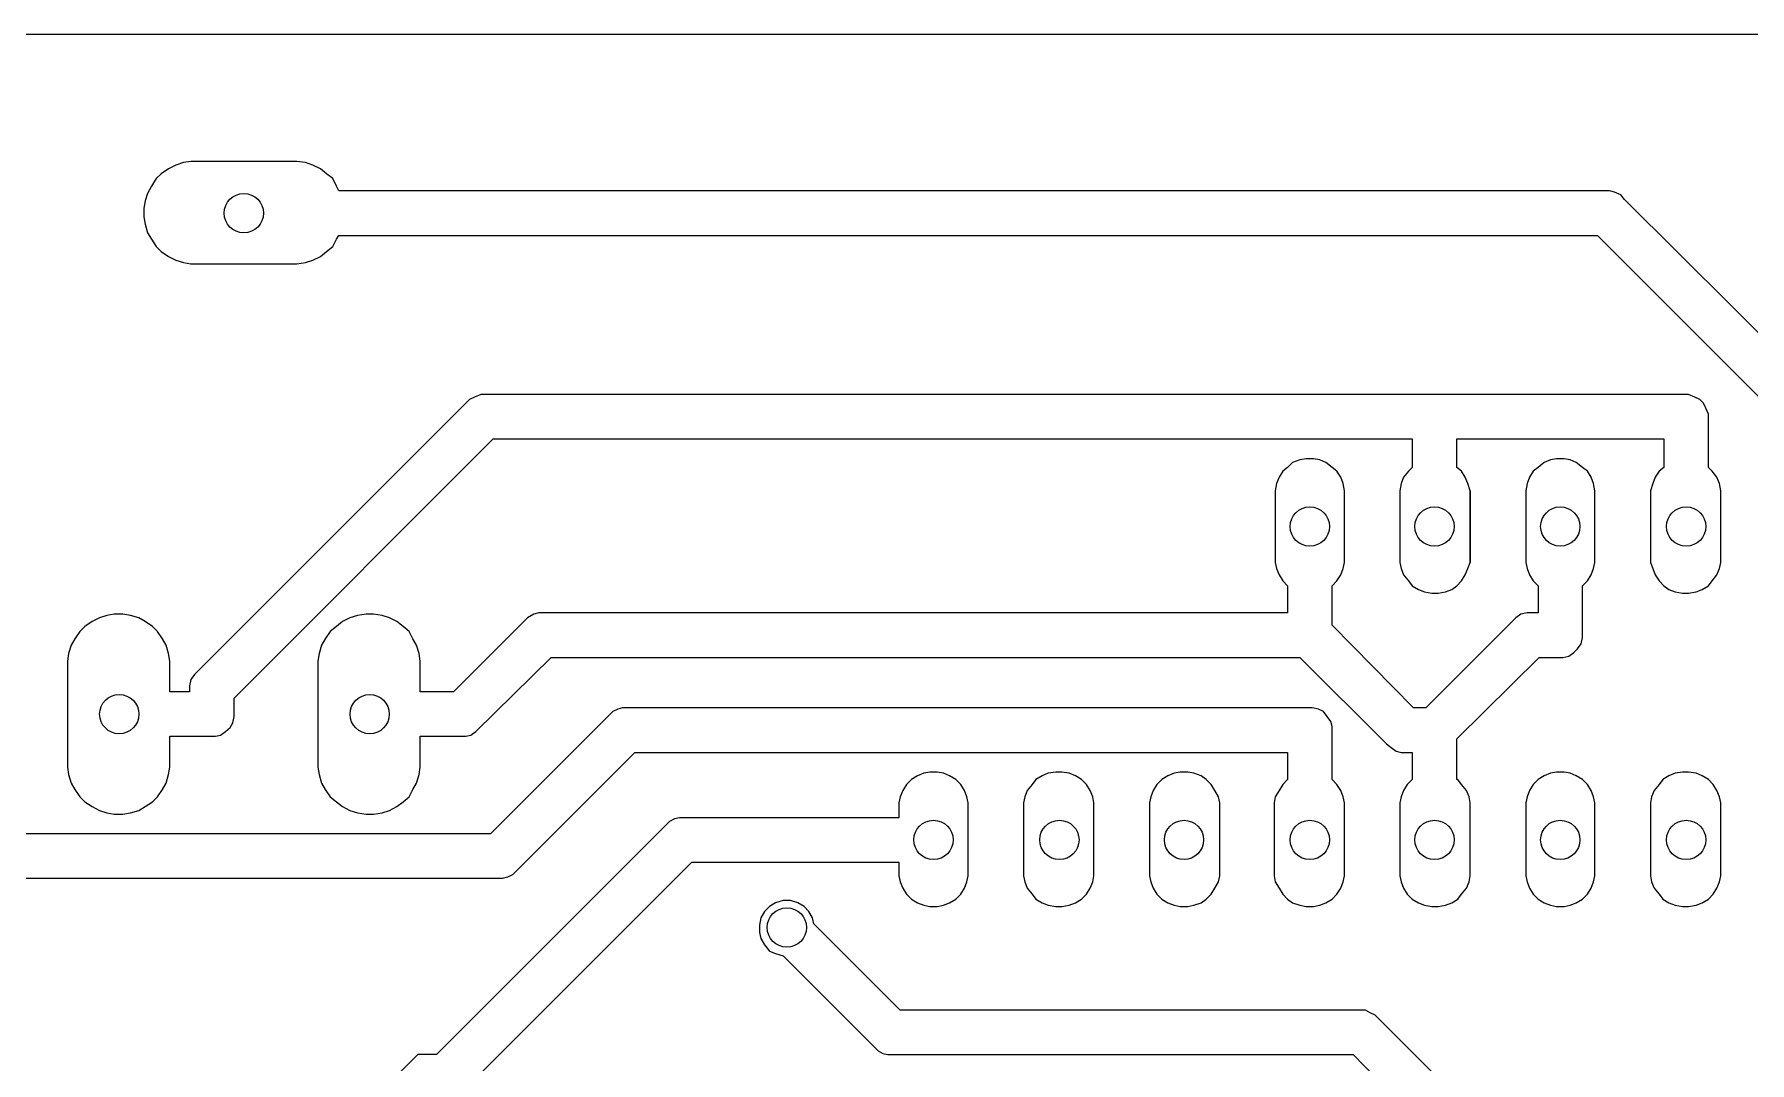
# Model space of a CAD drawing. Header units: inches. Extents: x 0 to 245, y 0 to 54.
# Drawn here: x 32.56 to 67.51, y 32.27 to 53.22 of the extents above; entities that cross this region are included whole.
import ezdxf

# ---------------------------------------------------------------- set-up
doc = ezdxf.new("R2010")
doc.units = ezdxf.units.IN
doc.header["$MEASUREMENT"] = 0
for name, color, linetype in [('OBRYS', 7, 'Continuous'), ('SCIEZKI', 3, 'Continuous'), ('WIERCENIA', 10, 'Continuous')]:
    doc.layers.add(name, color=color, linetype=linetype)

msp = doc.modelspace()

# ---------------------------------------------------------------- linework, layer by layer
at = {"layer": 'OBRYS'}
msp.add_line((0.855, 53.221), (116.222, 53.221), dxfattribs=at)
msp.add_line((0.855, 53.221), (116.222, 53.221), dxfattribs=at)
at = {"layer": 'SCIEZKI'}
for p, q in [((35.146, 50.381), (35.045, 50.28)), ((35.297, 50.481), (35.146, 50.381)), ((35.447, 50.557), (35.297, 50.481)), ((35.598, 50.607), (35.447, 50.557)), ((35.749, 50.632), (35.598, 50.607)), ((37.911, 50.632), (35.749, 50.632)), ((38.087, 50.607), (37.911, 50.632)), ((38.238, 50.557), (38.087, 50.607)), ((38.389, 50.481), (38.238, 50.557)), ((38.514, 50.381), (38.389, 50.481)), ((38.64, 50.28), (38.514, 50.381)), ((34.945, 50.129), (34.869, 49.978)), ((35.045, 50.28), (34.945, 50.129)), ((38.716, 50.129), (38.64, 50.28)), ((38.766, 50.029), (38.716, 50.129)), ((64.66, 50.029), (38.766, 50.029)), ((64.761, 50.003), (64.66, 50.029)), ((64.886, 49.953), (64.761, 50.003)), ((34.819, 49.827), (34.794, 49.677)), ((34.794, 49.677), (34.794, 49.501)), ((34.869, 49.978), (34.819, 49.827)), ((64.962, 49.853), (64.886, 49.953)), ((69.135, 45.705), (64.962, 49.853)), ((34.794, 49.501), (34.819, 49.35)), ((34.819, 49.35), (34.869, 49.174)), ((34.869, 49.174), (34.945, 49.048)), ((34.945, 49.048), (35.045, 48.897)), ((38.64, 48.897), (38.716, 49.048)), ((38.716, 49.048), (38.766, 49.124)), ((38.766, 49.124), (64.409, 49.124)), ((64.409, 49.124), (68.305, 45.227)), ((35.045, 48.897), (35.146, 48.797)), ((35.146, 48.797), (35.297, 48.696)), ((35.297, 48.696), (35.447, 48.621)), ((35.447, 48.621), (35.598, 48.57)), ((38.087, 48.57), (38.238, 48.621)), ((38.238, 48.621), (38.389, 48.696)), ((38.389, 48.696), (38.514, 48.797)), ((38.514, 48.797), (38.64, 48.897)), ((35.598, 48.57), (35.749, 48.545)), ((35.749, 48.545), (37.911, 48.545)), ((37.911, 48.545), (38.087, 48.57)), ((41.531, 45.83), (41.431, 45.78)), ((41.657, 45.881), (41.531, 45.83)), ((66.269, 45.881), (41.657, 45.881)), ((66.395, 45.83), (66.269, 45.881)), ((66.495, 45.78), (66.395, 45.83)), ((41.431, 45.78), (35.9, 40.249)), ((66.571, 45.705), (66.495, 45.78)), ((66.621, 45.604), (66.571, 45.705)), ((66.671, 45.478), (66.621, 45.604)), ((66.671, 44.397), (66.671, 45.478)), ((36.629, 39.696), (41.908, 44.975)), ((41.908, 44.975), (60.638, 44.975)), ((60.638, 44.975), (60.638, 44.397)), ((61.543, 44.397), (61.543, 44.975)), ((61.543, 44.975), (65.766, 44.975)), ((65.766, 44.975), (65.766, 44.397)), ((58.099, 44.397), (57.998, 44.322)), ((58.199, 44.498), (58.099, 44.397)), ((58.35, 44.548), (58.199, 44.498)), ((58.476, 44.573), (58.35, 44.548)), ((58.626, 44.573), (58.476, 44.573)), ((58.752, 44.548), (58.626, 44.573)), ((58.878, 44.498), (58.752, 44.548)), ((59.004, 44.397), (58.878, 44.498)), ((59.104, 44.322), (59.004, 44.397)), ((60.638, 44.397), (60.562, 44.322)), ((61.643, 44.322), (61.543, 44.397)), ((63.202, 44.397), (63.101, 44.322)), ((63.328, 44.498), (63.202, 44.397)), ((63.453, 44.548), (63.328, 44.498)), ((63.579, 44.573), (63.453, 44.548)), ((63.73, 44.573), (63.579, 44.573)), ((63.856, 44.548), (63.73, 44.573)), ((63.981, 44.498), (63.856, 44.548)), ((64.107, 44.397), (63.981, 44.498)), ((64.208, 44.322), (64.107, 44.397)), ((65.766, 44.397), (65.666, 44.322)), ((66.747, 44.322), (66.671, 44.397)), ((57.872, 44.07), (57.847, 43.92)), ((57.923, 44.196), (57.872, 44.07)), ((57.998, 44.322), (57.923, 44.196)), ((59.18, 44.196), (59.104, 44.322)), ((59.23, 44.07), (59.18, 44.196)), ((59.255, 43.92), (59.23, 44.07)), ((60.411, 44.07), (60.386, 43.92)), ((60.462, 44.196), (60.411, 44.07)), ((60.562, 44.322), (60.462, 44.196)), ((61.719, 44.196), (61.643, 44.322)), ((61.769, 44.07), (61.719, 44.196)), ((61.819, 43.92), (61.769, 44.07)), ((62.976, 44.07), (62.951, 43.92)), ((63.026, 44.196), (62.976, 44.07)), ((63.101, 44.322), (63.026, 44.196)), ((64.283, 44.196), (64.208, 44.322)), ((64.333, 44.07), (64.283, 44.196)), ((64.358, 43.92), (64.333, 44.07)), ((65.54, 44.07), (65.49, 43.92)), ((65.59, 44.196), (65.54, 44.07)), ((65.666, 44.322), (65.59, 44.196)), ((66.847, 44.196), (66.747, 44.322)), ((66.898, 44.07), (66.847, 44.196)), ((66.923, 43.92), (66.898, 44.07)), ((57.847, 43.92), (57.847, 42.461)), ((59.255, 42.461), (59.255, 43.92)), ((60.386, 43.92), (60.386, 42.461)), ((61.819, 42.461), (61.819, 43.92)), ((61.819, 42.461), (61.819, 43.92)), ((61.819, 43.92), (61.819, 42.461)), ((62.951, 43.92), (62.951, 42.461)), ((64.358, 42.461), (64.358, 43.92)), ((65.49, 43.92), (65.49, 42.461)), ((66.923, 42.461), (66.923, 43.92)), ((57.847, 42.461), (57.872, 42.336)), ((57.872, 42.336), (57.923, 42.21)), ((59.18, 42.21), (59.23, 42.336)), ((59.23, 42.336), (59.255, 42.461)), ((60.386, 42.461), (60.411, 42.336)), ((60.411, 42.336), (60.462, 42.21)), ((61.719, 42.21), (61.769, 42.336)), ((61.769, 42.336), (61.819, 42.461)), ((61.819, 42.461), (61.819, 42.461)), ((62.951, 42.461), (62.976, 42.336)), ((62.976, 42.336), (63.026, 42.21)), ((64.283, 42.21), (64.333, 42.336)), ((64.333, 42.336), (64.358, 42.461)), ((65.49, 42.461), (65.54, 42.336)), ((65.54, 42.336), (65.59, 42.21)), ((66.847, 42.21), (66.898, 42.336)), ((66.898, 42.336), (66.923, 42.461)), ((57.923, 42.21), (57.998, 42.084)), ((57.998, 42.084), (58.099, 41.984)), ((58.099, 41.984), (58.099, 41.431)), ((59.004, 41.984), (59.104, 42.084)), ((59.004, 41.179), (59.004, 41.984)), ((59.104, 42.084), (59.18, 42.21)), ((60.462, 42.21), (60.562, 42.084)), ((60.562, 42.084), (60.638, 41.984)), ((60.638, 41.984), (60.763, 41.908)), ((61.442, 41.908), (61.543, 41.984)), ((61.543, 41.984), (61.643, 42.084)), ((61.643, 42.084), (61.719, 42.21)), ((63.026, 42.21), (63.101, 42.084)), ((63.101, 42.084), (63.202, 41.984)), ((63.202, 41.984), (63.202, 41.431)), ((64.107, 41.984), (64.208, 42.084)), ((64.107, 40.928), (64.107, 41.984)), ((64.208, 42.084), (64.283, 42.21)), ((65.59, 42.21), (65.666, 42.084)), ((65.666, 42.084), (65.766, 41.984)), ((65.766, 41.984), (65.867, 41.908)), ((66.546, 41.908), (66.671, 41.984)), ((66.671, 41.984), (66.747, 42.084)), ((66.747, 42.084), (66.847, 42.21)), ((60.763, 41.908), (60.889, 41.858)), ((60.889, 41.858), (61.04, 41.833)), ((61.04, 41.833), (61.166, 41.833)), ((61.166, 41.833), (61.316, 41.858)), ((61.316, 41.858), (61.442, 41.908)), ((65.867, 41.908), (65.992, 41.858)), ((65.992, 41.858), (66.143, 41.833)), ((66.143, 41.833), (66.269, 41.833)), ((66.269, 41.833), (66.42, 41.858)), ((66.42, 41.858), (66.546, 41.908)), ((33.738, 41.255), (33.587, 41.154)), ((33.889, 41.33), (33.738, 41.255)), ((34.04, 41.38), (33.889, 41.33)), ((34.19, 41.406), (34.04, 41.38)), ((34.366, 41.406), (34.19, 41.406)), ((34.517, 41.38), (34.366, 41.406)), ((34.693, 41.33), (34.517, 41.38)), ((34.819, 41.255), (34.693, 41.33)), ((34.97, 41.154), (34.819, 41.255)), ((38.841, 41.255), (38.716, 41.154)), ((38.992, 41.33), (38.841, 41.255)), ((39.143, 41.38), (38.992, 41.33)), ((39.319, 41.406), (39.143, 41.38)), ((39.47, 41.406), (39.319, 41.406)), ((39.646, 41.38), (39.47, 41.406)), ((39.797, 41.33), (39.646, 41.38)), ((39.947, 41.255), (39.797, 41.33)), ((40.073, 41.154), (39.947, 41.255)), ((42.537, 41.255), (41.104, 39.822)), ((42.612, 41.33), (42.537, 41.255)), ((42.738, 41.406), (42.612, 41.33)), ((42.839, 41.431), (42.738, 41.406)), ((58.099, 41.431), (42.839, 41.431)), ((62.749, 41.33), (60.914, 39.495)), ((62.85, 41.406), (62.749, 41.33)), ((62.976, 41.431), (62.85, 41.406)), ((63.202, 41.431), (62.976, 41.431)), ((33.386, 40.903), (33.31, 40.777)), ((33.486, 41.054), (33.386, 40.903)), ((33.587, 41.154), (33.486, 41.054)), ((35.07, 41.054), (34.97, 41.154)), ((35.171, 40.903), (35.07, 41.054)), ((35.246, 40.777), (35.171, 40.903)), ((38.489, 40.903), (38.414, 40.777)), ((38.59, 41.054), (38.489, 40.903)), ((38.716, 41.154), (38.59, 41.054)), ((40.199, 41.054), (40.073, 41.154)), ((40.274, 40.903), (40.199, 41.054)), ((40.35, 40.777), (40.274, 40.903)), ((60.663, 39.495), (59.004, 41.179)), ((64.082, 40.802), (64.107, 40.928)), ((33.26, 40.601), (33.235, 40.45)), ((33.31, 40.777), (33.26, 40.601)), ((35.297, 40.601), (35.246, 40.777)), ((35.322, 40.45), (35.297, 40.601)), ((38.364, 40.601), (38.338, 40.45)), ((38.414, 40.777), (38.364, 40.601)), ((40.4, 40.601), (40.35, 40.777)), ((40.425, 40.45), (40.4, 40.601)), ((63.705, 40.526), (63.83, 40.551)), ((63.83, 40.551), (63.931, 40.626)), ((63.931, 40.626), (64.006, 40.702)), ((64.006, 40.702), (64.082, 40.802)), ((33.235, 40.45), (33.235, 38.288)), ((35.322, 39.822), (35.322, 40.45)), ((35.9, 40.249), (35.824, 40.174)), ((38.338, 40.45), (38.338, 38.288)), ((40.425, 39.822), (40.425, 40.45)), ((41.556, 39.017), (43.09, 40.526)), ((43.09, 40.526), (58.35, 40.526)), ((58.35, 40.526), (60.11, 38.766)), ((61.543, 38.866), (63.227, 40.526)), ((63.227, 40.526), (63.705, 40.526)), ((35.749, 40.073), (35.724, 39.947)), ((35.724, 39.947), (35.724, 39.822)), ((35.824, 40.174), (35.749, 40.073)), ((35.724, 39.822), (35.322, 39.822)), ((36.629, 39.319), (36.629, 39.696)), ((41.104, 39.822), (40.425, 39.822)), ((36.554, 39.093), (36.604, 39.193)), ((36.604, 39.193), (36.629, 39.319)), ((44.246, 39.319), (41.858, 36.931)), ((44.347, 39.42), (44.246, 39.319)), ((44.448, 39.47), (44.347, 39.42)), ((44.548, 39.495), (44.448, 39.47)), ((58.601, 39.495), (44.548, 39.495)), ((58.727, 39.47), (58.601, 39.495)), ((58.828, 39.42), (58.727, 39.47)), ((58.903, 39.319), (58.828, 39.42)), ((58.978, 39.218), (58.903, 39.319)), ((59.004, 39.118), (58.978, 39.218)), ((60.914, 39.495), (60.663, 39.495)), ((35.322, 38.288), (35.322, 38.917)), ((35.322, 38.917), (36.252, 38.917)), ((36.252, 38.917), (36.352, 38.942)), ((36.352, 38.942), (36.453, 39.017)), ((36.453, 39.017), (36.554, 39.093)), ((40.425, 38.288), (40.425, 38.917)), ((40.425, 38.917), (41.355, 38.917)), ((41.355, 38.917), (41.456, 38.942)), ((41.456, 38.942), (41.556, 39.017)), ((59.004, 38.037), (59.004, 39.118)), ((61.543, 38.037), (61.543, 38.866)), ((42.311, 36.101), (44.799, 38.59)), ((44.799, 38.59), (58.099, 38.59)), ((58.099, 38.59), (58.099, 38.037)), ((60.11, 38.766), (60.21, 38.69)), ((60.21, 38.69), (60.311, 38.615)), ((60.311, 38.615), (60.411, 38.59)), ((60.411, 38.59), (60.638, 38.59)), ((60.638, 38.59), (60.638, 38.037)), ((33.235, 38.288), (33.26, 38.137)), ((33.26, 38.137), (33.31, 37.961)), ((35.246, 37.961), (35.297, 38.137)), ((35.297, 38.137), (35.322, 38.288)), ((38.338, 38.288), (38.364, 38.137)), ((38.364, 38.137), (38.414, 37.961)), ((40.35, 37.961), (40.4, 38.137)), ((40.4, 38.137), (40.425, 38.288)), ((50.557, 38.112), (50.431, 38.037)), ((50.682, 38.163), (50.557, 38.112)), ((50.808, 38.188), (50.682, 38.163)), ((50.959, 38.188), (50.808, 38.188)), ((51.084, 38.163), (50.959, 38.188)), ((51.21, 38.112), (51.084, 38.163)), ((51.336, 38.037), (51.21, 38.112)), ((53.096, 38.112), (52.97, 38.037)), ((53.221, 38.163), (53.096, 38.112)), ((53.372, 38.188), (53.221, 38.163)), ((53.498, 38.188), (53.372, 38.188)), ((53.649, 38.163), (53.498, 38.188)), ((53.774, 38.112), (53.649, 38.163)), ((53.9, 38.037), (53.774, 38.112)), ((55.66, 38.112), (55.534, 38.037)), ((55.786, 38.163), (55.66, 38.112)), ((55.911, 38.188), (55.786, 38.163)), ((56.062, 38.188), (55.911, 38.188)), ((56.188, 38.163), (56.062, 38.188)), ((56.339, 38.112), (56.188, 38.163)), ((56.439, 38.037), (56.339, 38.112)), ((63.328, 38.112), (63.202, 38.037)), ((63.453, 38.163), (63.328, 38.112)), ((63.579, 38.188), (63.453, 38.163)), ((63.73, 38.188), (63.579, 38.188)), ((63.856, 38.163), (63.73, 38.188)), ((63.981, 38.112), (63.856, 38.163)), ((64.107, 38.037), (63.981, 38.112)), ((65.867, 38.112), (65.741, 38.037)), ((65.992, 38.163), (65.867, 38.112)), ((66.143, 38.188), (65.992, 38.163)), ((66.269, 38.188), (66.143, 38.188)), ((66.42, 38.163), (66.269, 38.188)), ((66.546, 38.112), (66.42, 38.163)), ((66.671, 38.037), (66.546, 38.112)), ((33.31, 37.961), (33.386, 37.836)), ((33.386, 37.836), (33.486, 37.685)), ((35.07, 37.685), (35.171, 37.836)), ((35.171, 37.836), (35.246, 37.961)), ((38.414, 37.961), (38.489, 37.836)), ((38.489, 37.836), (38.59, 37.685)), ((40.199, 37.685), (40.274, 37.836)), ((40.274, 37.836), (40.35, 37.961)), ((50.255, 37.811), (50.205, 37.685)), ((50.33, 37.936), (50.255, 37.811)), ((50.431, 38.037), (50.33, 37.936)), ((51.436, 37.936), (51.336, 38.037)), ((51.512, 37.811), (51.436, 37.936)), ((51.562, 37.685), (51.512, 37.811)), ((52.794, 37.811), (52.744, 37.685)), ((52.895, 37.936), (52.794, 37.811)), ((52.97, 38.037), (52.895, 37.936)), ((54.001, 37.936), (53.9, 38.037)), ((54.076, 37.811), (54.001, 37.936)), ((54.126, 37.685), (54.076, 37.811)), ((55.358, 37.811), (55.308, 37.685)), ((55.434, 37.936), (55.358, 37.811)), ((55.534, 38.037), (55.434, 37.936)), ((56.54, 37.936), (56.439, 38.037)), ((56.615, 37.811), (56.54, 37.936)), ((56.691, 37.685), (56.615, 37.811)), ((57.923, 37.811), (57.847, 37.685)), ((57.998, 37.936), (57.923, 37.811)), ((58.099, 38.037), (57.998, 37.936)), ((58.099, 38.037), (58.099, 38.037)), ((59.104, 37.936), (59.004, 38.037)), ((59.004, 38.037), (59.004, 38.037)), ((59.18, 37.811), (59.104, 37.936)), ((59.23, 37.685), (59.18, 37.811)), ((60.462, 37.811), (60.411, 37.685)), ((60.537, 37.936), (60.462, 37.811)), ((60.638, 38.037), (60.537, 37.936)), ((60.638, 38.037), (60.638, 38.037)), ((61.568, 38.037), (61.543, 38.037)), ((61.643, 37.936), (61.568, 38.037)), ((61.744, 37.811), (61.643, 37.936)), ((61.794, 37.685), (61.744, 37.811)), ((63.026, 37.811), (62.976, 37.685)), ((63.101, 37.936), (63.026, 37.811)), ((63.202, 38.037), (63.101, 37.936)), ((64.208, 37.936), (64.107, 38.037)), ((64.283, 37.811), (64.208, 37.936)), ((64.333, 37.685), (64.283, 37.811)), ((65.565, 37.811), (65.515, 37.685)), ((65.666, 37.936), (65.565, 37.811)), ((65.741, 38.037), (65.666, 37.936)), ((66.772, 37.936), (66.671, 38.037)), ((66.847, 37.811), (66.772, 37.936)), ((66.898, 37.685), (66.847, 37.811)), ((33.486, 37.685), (33.587, 37.584)), ((33.587, 37.584), (33.738, 37.484)), ((33.738, 37.484), (33.889, 37.408)), ((33.889, 37.408), (34.04, 37.358)), ((34.517, 37.358), (34.693, 37.408)), ((34.693, 37.408), (34.819, 37.484)), ((34.819, 37.484), (34.97, 37.584)), ((34.97, 37.584), (35.07, 37.685)), ((38.59, 37.685), (38.716, 37.584)), ((38.716, 37.584), (38.841, 37.484)), ((38.841, 37.484), (38.992, 37.408)), ((38.992, 37.408), (39.143, 37.358)), ((39.646, 37.358), (39.797, 37.408)), ((39.797, 37.408), (39.947, 37.484)), ((39.947, 37.484), (40.073, 37.584)), ((40.073, 37.584), (40.199, 37.685)), ((50.205, 37.685), (50.179, 37.559)), ((50.179, 37.559), (50.179, 37.257)), ((51.587, 37.559), (51.562, 37.685)), ((51.587, 36.076), (51.587, 37.559)), ((52.744, 37.685), (52.719, 37.559)), ((52.719, 37.559), (52.719, 36.076)), ((54.152, 37.559), (54.126, 37.685)), ((54.152, 36.076), (54.152, 37.559)), ((55.308, 37.685), (55.283, 37.559)), ((55.283, 37.559), (55.283, 36.076)), ((56.716, 37.559), (56.691, 37.685)), ((56.716, 36.076), (56.716, 37.559)), ((57.847, 37.685), (57.822, 37.559)), ((57.822, 37.559), (57.822, 36.076)), ((59.255, 37.559), (59.23, 37.685)), ((59.255, 36.076), (59.255, 37.559)), ((60.411, 37.685), (60.386, 37.559)), ((60.386, 37.559), (60.386, 36.076)), ((61.819, 37.559), (61.794, 37.685)), ((61.819, 36.076), (61.819, 37.559)), ((62.976, 37.685), (62.951, 37.559)), ((62.951, 37.559), (62.951, 36.076)), ((64.358, 37.559), (64.333, 37.685)), ((64.358, 36.076), (64.358, 37.559)), ((65.515, 37.685), (65.49, 37.559)), ((65.49, 37.559), (65.49, 36.076)), ((66.923, 37.559), (66.898, 37.685)), ((66.923, 36.076), (66.923, 37.559)), ((34.04, 37.358), (34.19, 37.333)), ((34.19, 37.333), (34.366, 37.333)), ((34.366, 37.333), (34.517, 37.358)), ((39.143, 37.358), (39.319, 37.333)), ((39.319, 37.333), (39.47, 37.333)), ((39.47, 37.333), (39.646, 37.358)), ((45.403, 37.082), (40.752, 32.431)), ((45.503, 37.182), (45.403, 37.082)), ((45.604, 37.232), (45.503, 37.182)), ((45.705, 37.257), (45.604, 37.232)), ((50.179, 37.257), (45.705, 37.257)), ((41.858, 36.931), (25.467, 36.931)), ((41.38, 31.777), (45.956, 36.352)), ((45.956, 36.352), (50.179, 36.352)), ((50.179, 36.352), (50.179, 36.076)), ((25.241, 36.026), (42.109, 36.026)), ((42.109, 36.026), (42.21, 36.051)), ((42.21, 36.051), (42.311, 36.101)), ((50.179, 36.076), (50.205, 35.95)), ((51.562, 35.95), (51.587, 36.076)), ((52.719, 36.076), (52.744, 35.95)), ((54.126, 35.95), (54.152, 36.076)), ((54.152, 36.076), (54.152, 36.076)), ((55.283, 36.076), (55.308, 35.95)), ((56.691, 35.95), (56.716, 36.076)), ((56.716, 36.076), (56.716, 36.076)), ((57.822, 36.076), (57.847, 35.95)), ((59.23, 35.95), (59.255, 36.076)), ((60.386, 36.076), (60.411, 35.95)), ((61.794, 35.95), (61.819, 36.076)), ((61.819, 36.076), (61.819, 36.076)), ((62.951, 36.076), (62.976, 35.95)), ((64.333, 35.95), (64.358, 36.076)), ((64.358, 36.076), (64.358, 36.076)), ((65.49, 36.076), (65.515, 35.95)), ((66.898, 35.95), (66.923, 36.076)), ((66.923, 36.076), (66.923, 36.076)), ((50.205, 35.95), (50.255, 35.824)), ((50.255, 35.824), (50.33, 35.699)), ((50.33, 35.699), (50.431, 35.598)), ((51.336, 35.598), (51.436, 35.699)), ((51.436, 35.699), (51.512, 35.824)), ((51.512, 35.824), (51.562, 35.95)), ((52.744, 35.95), (52.794, 35.824)), ((52.794, 35.824), (52.895, 35.699)), ((52.895, 35.699), (52.97, 35.598)), ((53.9, 35.598), (54.001, 35.699)), ((54.001, 35.699), (54.076, 35.824)), ((54.076, 35.824), (54.126, 35.95)), ((55.308, 35.95), (55.358, 35.824)), ((55.358, 35.824), (55.434, 35.699)), ((55.434, 35.699), (55.534, 35.598)), ((56.439, 35.598), (56.54, 35.699)), ((56.54, 35.699), (56.615, 35.824)), ((56.615, 35.824), (56.691, 35.95)), ((57.847, 35.95), (57.923, 35.824)), ((57.923, 35.824), (57.998, 35.699)), ((57.998, 35.699), (58.099, 35.598)), ((59.004, 35.598), (59.104, 35.699)), ((59.104, 35.699), (59.18, 35.824)), ((59.18, 35.824), (59.23, 35.95)), ((60.411, 35.95), (60.462, 35.824)), ((60.462, 35.824), (60.537, 35.699)), ((60.537, 35.699), (60.638, 35.598)), ((61.568, 35.598), (61.643, 35.699)), ((61.643, 35.699), (61.744, 35.824)), ((61.744, 35.824), (61.794, 35.95)), ((62.976, 35.95), (63.026, 35.824)), ((63.026, 35.824), (63.101, 35.699)), ((63.101, 35.699), (63.202, 35.598)), ((64.107, 35.598), (64.208, 35.699)), ((64.208, 35.699), (64.283, 35.824)), ((64.283, 35.824), (64.333, 35.95)), ((65.515, 35.95), (65.565, 35.824)), ((65.565, 35.824), (65.666, 35.699)), ((65.666, 35.699), (65.741, 35.598)), ((66.671, 35.598), (66.772, 35.699)), ((66.772, 35.699), (66.847, 35.824)), ((66.847, 35.824), (66.898, 35.95)), ((47.439, 35.347), (47.364, 35.221)), ((47.54, 35.447), (47.439, 35.347)), ((47.665, 35.523), (47.54, 35.447)), ((47.816, 35.573), (47.665, 35.523)), ((47.967, 35.573), (47.816, 35.573)), ((48.118, 35.523), (47.967, 35.573)), ((48.244, 35.447), (48.118, 35.523)), ((48.344, 35.347), (48.244, 35.447)), ((48.42, 35.221), (48.344, 35.347)), ((50.431, 35.598), (50.557, 35.523)), ((50.557, 35.523), (50.682, 35.473)), ((50.682, 35.473), (50.808, 35.447)), ((50.808, 35.447), (50.959, 35.447)), ((50.959, 35.447), (51.084, 35.473)), ((51.084, 35.473), (51.21, 35.523)), ((51.21, 35.523), (51.336, 35.598)), ((52.97, 35.598), (53.096, 35.523)), ((53.096, 35.523), (53.221, 35.473)), ((53.221, 35.473), (53.372, 35.447)), ((53.372, 35.447), (53.498, 35.447)), ((53.498, 35.447), (53.649, 35.473)), ((53.649, 35.473), (53.774, 35.523)), ((53.774, 35.523), (53.9, 35.598)), ((55.534, 35.598), (55.66, 35.523)), ((55.66, 35.523), (55.786, 35.473)), ((55.786, 35.473), (55.911, 35.447)), ((55.911, 35.447), (56.062, 35.447)), ((56.062, 35.447), (56.188, 35.473)), ((56.188, 35.473), (56.339, 35.523)), ((56.339, 35.523), (56.439, 35.598)), ((58.099, 35.598), (58.199, 35.523)), ((58.199, 35.523), (58.35, 35.473)), ((58.35, 35.473), (58.476, 35.447)), ((58.476, 35.447), (58.626, 35.447)), ((58.626, 35.447), (58.752, 35.473)), ((58.752, 35.473), (58.878, 35.523)), ((58.878, 35.523), (59.004, 35.598)), ((60.638, 35.598), (60.763, 35.523)), ((60.763, 35.523), (60.889, 35.473)), ((60.889, 35.473), (61.04, 35.447)), ((61.04, 35.447), (61.166, 35.447)), ((61.166, 35.447), (61.316, 35.473)), ((61.316, 35.473), (61.442, 35.523)), ((61.442, 35.523), (61.568, 35.598)), ((63.202, 35.598), (63.328, 35.523)), ((63.328, 35.523), (63.453, 35.473)), ((63.453, 35.473), (63.579, 35.447)), ((63.579, 35.447), (63.73, 35.447)), ((63.73, 35.447), (63.856, 35.473)), ((63.856, 35.473), (63.981, 35.523)), ((63.981, 35.523), (64.107, 35.598)), ((65.741, 35.598), (65.867, 35.523)), ((65.867, 35.523), (65.992, 35.473)), ((65.992, 35.473), (66.143, 35.447)), ((66.143, 35.447), (66.269, 35.447)), ((66.269, 35.447), (66.42, 35.473)), ((66.42, 35.473), (66.546, 35.523)), ((66.546, 35.523), (66.671, 35.598)), ((47.364, 35.221), (47.339, 35.07)), ((47.339, 35.07), (47.339, 34.919)), ((48.445, 35.095), (48.42, 35.221)), ((50.205, 33.336), (48.445, 35.095)), ((47.339, 34.919), (47.364, 34.794)), ((47.364, 34.794), (47.439, 34.668)), ((47.439, 34.668), (47.54, 34.542)), ((47.54, 34.542), (47.665, 34.492)), ((47.665, 34.492), (47.816, 34.442)), ((47.816, 34.442), (49.651, 32.607)), ((59.682, 33.336), (50.205, 33.336)), ((59.783, 33.285), (59.682, 33.336)), ((59.883, 33.235), (59.783, 33.285)), ((61.467, 31.651), (59.883, 33.235)), ((49.651, 32.607), (49.752, 32.506)), ((40.375, 32.431), (39.947, 32.003)), ((40.752, 32.431), (40.375, 32.431)), ((49.752, 32.506), (49.853, 32.456)), ((49.853, 32.456), (49.953, 32.431)), ((49.953, 32.431), (59.431, 32.431)), ((59.431, 32.431), (60.638, 31.199))]:
    msp.add_line(p, q, dxfattribs=at)
at = {"layer": 'WIERCENIA', "linetype": 'Continuous'}
for centre in [(36.83, 49.576), (58.551, 43.191), (61.09, 43.191), (63.654, 43.191), (66.219, 43.191), (34.291, 39.369), (39.394, 39.369), (50.883, 36.805), (53.448, 36.805), (55.987, 36.805), (58.551, 36.805), (61.09, 36.805), (63.654, 36.805), (66.219, 36.805), (47.893, 35.021)]:
    msp.add_circle(centre, 0.4, dxfattribs=at)

doc.saveas('drawing.dxf')
